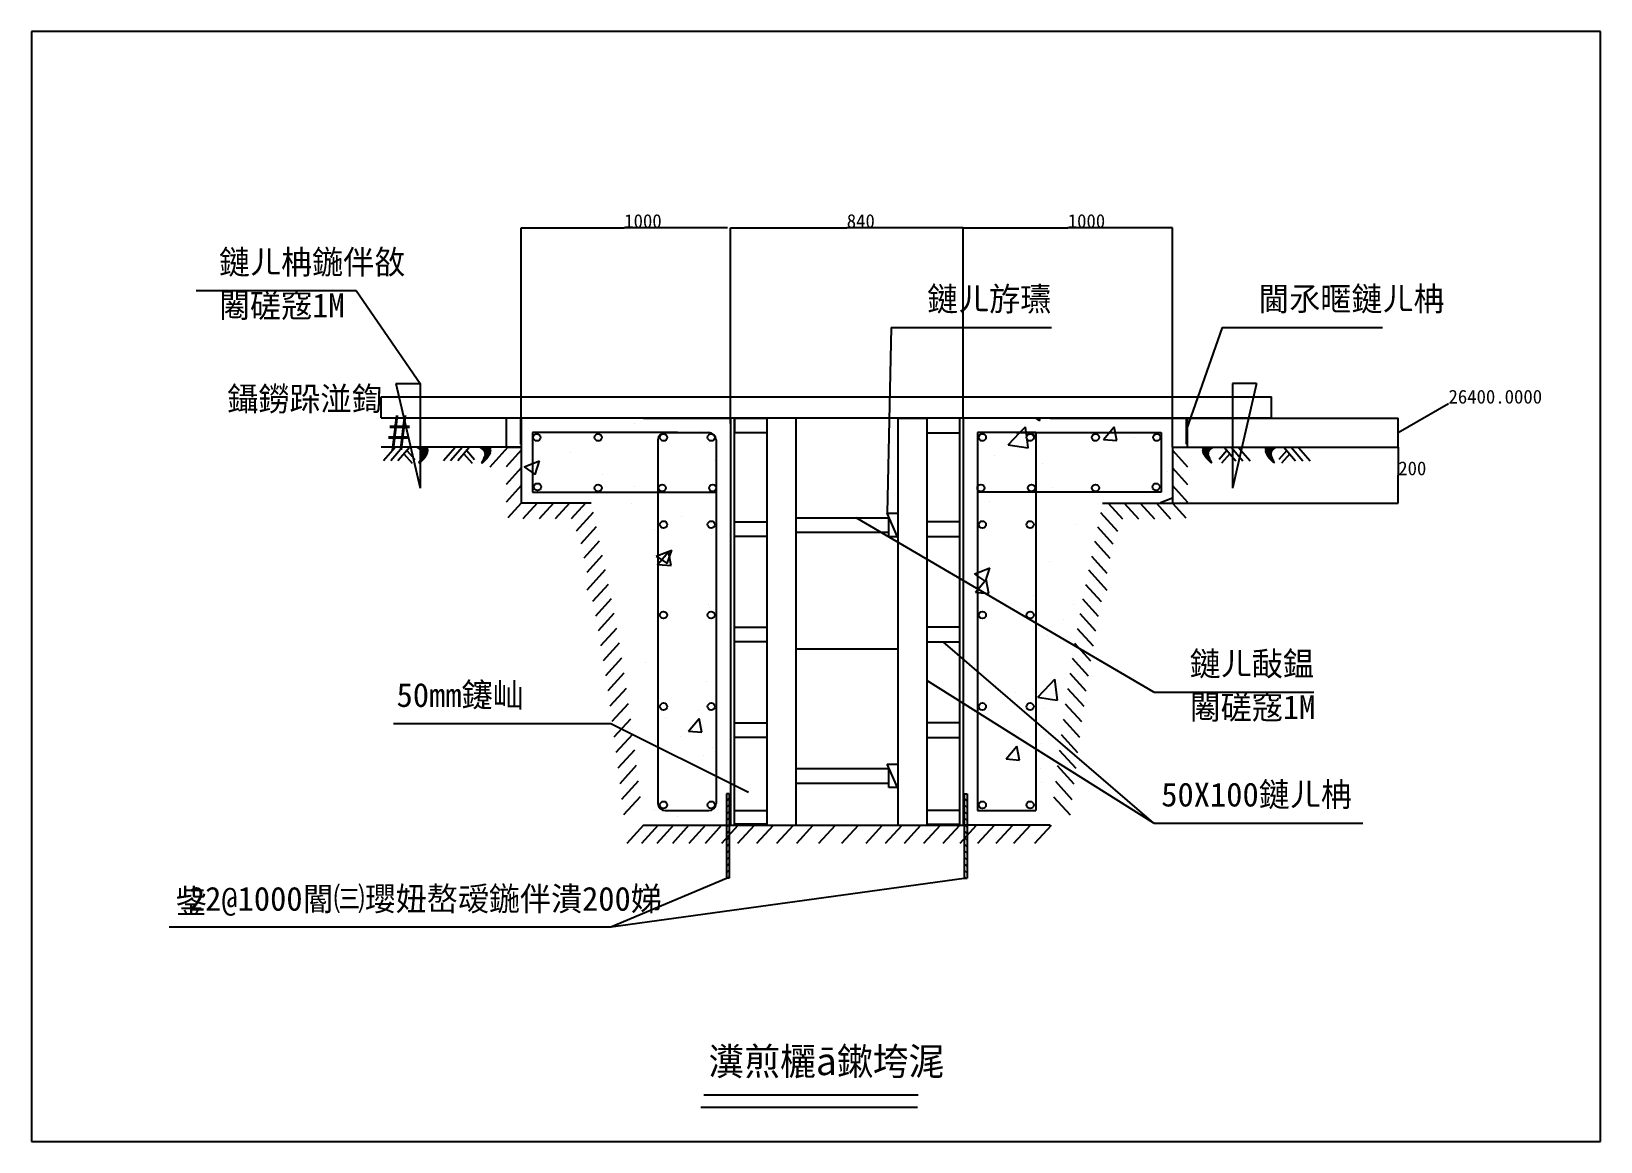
# Model space of a CAD drawing. Header units: metres. Extents: x 0 to 285, y 0 to 202.
import ezdxf

# ---------------------------------------------------------------- set-up
doc = ezdxf.new("R2010")
doc.units = ezdxf.units.M

msp = doc.modelspace()

# ---------------------------------------------------------------- linework, layer by layer
for p, q in [((285.12, 201.6), (0, 201.6)), ((0, 201.6), (0, 0)), ((285.12, 0), (285.12, 201.6)), ((88.99, 131.45), (88.99, 165.92)), ((88.99, 165.92), (107.72, 165.92)), ((126.46, 165.92), (107.73, 165.92)), ((127.03, 130.38), (127.03, 165.92)), ((127.03, 165.92), (148.15, 165.92)), ((169.28, 165.92), (148.16, 165.92)), ((169.28, 131.38), (169.28, 165.92)), ((169.28, 165.92), (188.3, 165.92)), ((207.33, 165.92), (188.3, 165.92)), ((207.33, 131.38), (207.33, 165.92)), ((29.91, 154.54), (59.04, 154.54)), ((59.04, 154.54), (70.64, 137.64)), ((156.22, 147.86), (155.48, 114.09)), ((156.22, 147.86), (185.34, 147.86)), ((216.38, 147.86), (209.9, 129.39)), ((216.38, 147.86), (245.5, 147.86)), ((66.24, 137.64), (70.64, 118.63)), ((66.24, 137.64), (70.64, 137.64)), ((70.64, 137.64), (70.64, 118.63)), ((218.22, 137.64), (218.22, 118.63)), ((222.61, 137.64), (218.22, 118.63)), ((222.61, 137.64), (218.22, 137.64)), ((63.54, 135.25), (225.32, 135.25)), ((63.54, 131.45), (63.54, 135.25)), ((225.32, 131.45), (225.32, 135.25)), ((248.35, 128.74), (257.46, 134.02)), ((257.46, 134.02), (257.47, 134.02)), ((63.54, 131.45), (225.32, 131.45)), ((86.35, 126.1), (86.35, 131.45)), ((88.92, 126.65), (88.92, 131.45)), ((88.99, 131.45), (88.99, 126.1)), ((111.2, 131.38), (88.99, 131.38)), ((111.2, 131.38), (127.04, 131.38)), ((127.04, 131.38), (127.04, 57.46)), ((127.67, 131.38), (127.04, 131.38)), ((127.67, 131.38), (127.67, 57.46)), ((127.73, 131.37), (133.63, 131.37)), ((127.73, 131.37), (127.73, 128.73)), ((133.63, 131.37), (133.63, 57.46)), ((133.63, 131.37), (133.63, 128.73)), ((138.91, 131.37), (133.63, 131.37)), ((138.91, 131.37), (138.91, 57.46)), ((157.41, 131.37), (157.41, 57.46)), ((157.41, 131.37), (162.69, 131.37)), ((162.69, 131.37), (162.69, 57.46)), ((168.59, 131.37), (162.69, 131.37)), ((162.69, 131.37), (162.69, 128.73)), ((168.65, 131.38), (168.65, 57.46)), ((169.28, 131.38), (168.65, 131.38)), ((169.28, 131.38), (169.28, 57.46)), ((169.28, 131.38), (169.28, 57.46)), ((185.12, 131.38), (169.28, 131.38)), ((182.45, 131.38), (183.14, 130.91)), ((183.14, 130.91), (183.3, 131.38)), ((185.12, 131.38), (207.33, 131.38)), ((207.33, 126.1), (207.33, 131.45)), ((207.33, 126.1), (207.33, 131.38)), ((207.33, 131.38), (248.35, 131.38)), ((209.9, 126.65), (209.9, 131.45)), ((209.97, 131.45), (209.97, 126.1)), ((248.35, 126.1), (248.35, 131.38)), ((91.05, 128.74), (91.05, 117.96)), ((117.39, 128.74), (91.05, 128.74)), ((109.6, 130.39), (109.6, 130.39)), ((115.16, 128.74), (123.08, 128.74)), ((121.4, 129.19), (121.4, 129.19)), ((133.63, 128.73), (127.73, 128.73)), ((162.69, 128.73), (168.59, 128.73)), ((171.92, 128.74), (171.92, 60.1)), ((182.48, 128.74), (171.92, 128.74)), ((181.16, 128.74), (173.24, 128.74)), ((177.5, 126.54), (179.6, 128.74)), ((178.93, 128.74), (205.27, 128.74)), ((179.6, 128.74), (180.63, 129.81)), ((180.76, 128.74), (180.63, 129.81)), ((180.84, 128.06), (180.76, 128.74)), ((182.48, 128.74), (182.48, 60.1)), ((194.82, 127.5), (196.75, 129.81)), ((197.22, 127.29), (196.75, 129.81)), ((205.27, 128.74), (205.27, 117.96)), ((88.99, 126.1), (63.54, 126.1)), ((66.11, 126.07), (63.97, 123.61)), ((67.44, 126.1), (65.3, 123.64)), ((68.74, 126.1), (66.6, 123.64)), ((68.23, 125.51), (69.65, 123.86)), ((69.98, 126.07), (70.01, 126.1)), ((70.03, 126.03), (70.1, 126.1)), ((70.08, 126), (70.18, 126.1)), ((70.13, 125.96), (70.27, 126.1)), ((70.18, 125.93), (70.35, 126.1)), ((70.23, 125.89), (70.44, 126.1)), ((70.28, 125.86), (70.52, 126.1)), ((70.33, 125.82), (70.61, 126.1)), ((70.38, 125.78), (70.7, 126.1)), ((70.43, 125.74), (70.78, 126.1)), ((70.47, 125.7), (70.87, 126.1)), ((70.52, 125.66), (70.95, 126.1)), ((70.56, 125.62), (71.04, 126.1)), ((70.61, 125.58), (71.12, 126.1)), ((70.65, 125.54), (71.21, 126.1)), ((70.69, 125.49), (71.29, 126.1)), ((70.73, 125.45), (71.38, 126.1)), ((70.77, 125.4), (71.46, 126.1)), ((70.8, 125.35), (71.55, 126.1)), ((70.84, 125.3), (71.63, 126.1)), ((70.87, 125.24), (71.72, 126.1)), ((70.87, 124.31), (72.09, 125.53)), ((70.89, 125.19), (71.81, 126.1)), ((70.91, 124.43), (72.09, 125.61)), ((70.92, 125.13), (71.89, 126.1)), ((70.94, 125.06), (71.98, 126.1)), ((70.94, 124.55), (72.08, 125.69)), ((70.96, 124.99), (72.03, 126.07)), ((70.96, 124.65), (72.08, 125.77)), ((70.97, 124.92), (72.05, 126)), ((70.97, 124.84), (72.06, 125.92)), ((70.97, 124.75), (72.07, 125.85)), ((76.98, 126.07), (74.85, 123.61)), ((78.31, 126.1), (76.18, 123.64)), ((79.61, 126.1), (77.48, 123.64)), ((79.11, 125.51), (80.53, 123.86)), ((81.4, 126.07), (81.43, 126.1)), ((81.45, 126.03), (81.51, 126.1)), ((81.5, 126), (81.6, 126.1)), ((81.55, 125.96), (81.69, 126.1)), ((81.6, 125.93), (81.77, 126.1)), ((81.65, 125.89), (81.86, 126.1)), ((81.7, 125.86), (81.94, 126.1)), ((81.75, 125.82), (82.03, 126.1)), ((81.8, 125.78), (82.11, 126.1)), ((81.84, 125.74), (82.2, 126.1)), ((81.89, 125.7), (82.28, 126.1)), ((81.94, 125.66), (82.37, 126.1)), ((81.98, 125.62), (82.45, 126.1)), ((82.02, 125.58), (82.54, 126.1)), ((82.07, 125.54), (82.62, 126.1)), ((82.11, 125.49), (82.71, 126.1)), ((82.15, 125.45), (82.79, 126.1)), ((82.18, 125.4), (82.88, 126.1)), ((82.22, 125.35), (82.97, 126.1)), ((82.25, 125.3), (83.05, 126.1)), ((82.28, 125.24), (83.14, 126.1)), ((82.28, 124.31), (83.51, 125.53)), ((82.31, 125.19), (83.22, 126.1)), ((82.32, 124.43), (83.51, 125.61)), ((82.33, 125.13), (83.31, 126.1)), ((82.36, 125.06), (83.39, 126.1)), ((82.36, 124.55), (83.5, 125.69)), ((82.37, 124.99), (83.45, 126.07)), ((82.38, 124.92), (83.46, 126)), ((82.38, 124.65), (83.49, 125.77)), ((82.39, 124.84), (83.47, 125.92)), ((82.39, 124.75), (83.48, 125.85)), ((86.56, 126.1), (83.27, 122.49)), ((88.99, 125.55), (86.25, 122.55)), ((86.35, 126.1), (88.99, 126.1)), ((88.99, 126.1), (88.99, 115.93)), ((113.84, 127.42), (113.84, 61.42)), ((124.4, 127.42), (124.4, 61.42)), ((177.5, 126.54), (181.08, 125.99)), ((181.08, 125.99), (180.9, 127.56)), ((194.81, 127.5), (197.22, 127.29)), ((200.45, 127.88), (200.45, 127.88)), ((207.16, 127.19), (207.16, 127.19)), ((207.33, 126.1), (207.33, 115.93)), ((207.33, 126.1), (232.77, 126.1)), ((207.33, 126.1), (209.97, 126.1)), ((207.33, 126.1), (248.35, 126.1)), ((207.33, 125.55), (210.07, 122.55)), ((213.99, 124.43), (212.81, 125.61)), ((214.03, 124.31), (212.81, 125.53)), ((213.94, 124.65), (212.82, 125.77)), ((213.96, 124.55), (212.82, 125.69)), ((213.93, 124.75), (212.83, 125.85)), ((213.93, 124.84), (212.84, 125.92)), ((213.93, 124.92), (212.86, 126)), ((213.95, 124.99), (212.87, 126.07)), ((213.96, 125.06), (212.93, 126.1)), ((213.98, 125.13), (213.01, 126.1)), ((214.01, 125.19), (213.1, 126.1)), ((214.04, 125.24), (213.18, 126.1)), ((214.07, 125.3), (213.27, 126.1)), ((214.1, 125.35), (213.35, 126.1)), ((214.14, 125.4), (213.44, 126.1)), ((214.17, 125.45), (213.52, 126.1)), ((214.21, 125.49), (213.61, 126.1)), ((214.25, 125.54), (213.69, 126.1)), ((214.3, 125.58), (213.78, 126.1)), ((214.34, 125.62), (213.86, 126.1)), ((214.38, 125.66), (213.95, 126.1)), ((214.43, 125.7), (214.04, 126.1)), ((214.48, 125.74), (214.12, 126.1)), ((214.52, 125.78), (214.21, 126.1)), ((214.57, 125.82), (214.29, 126.1)), ((214.62, 125.86), (214.38, 126.1)), ((214.67, 125.89), (214.46, 126.1)), ((214.72, 125.93), (214.55, 126.1)), ((214.77, 125.96), (214.63, 126.1)), ((214.82, 126), (214.72, 126.1)), ((214.87, 126.03), (214.8, 126.1)), ((214.92, 126.07), (214.89, 126.1)), ((217.21, 125.51), (215.79, 123.86)), ((216.7, 126.1), (218.84, 123.64)), ((218, 126.1), (220.14, 123.64)), ((219.33, 126.07), (221.47, 123.61)), ((225.38, 124.55), (224.23, 125.69)), ((225.41, 124.43), (224.23, 125.61)), ((225.45, 124.31), (224.23, 125.53)), ((225.36, 124.65), (224.24, 125.77)), ((225.35, 124.75), (224.25, 125.85)), ((225.35, 124.84), (224.26, 125.92)), ((225.35, 124.92), (224.27, 126)), ((225.36, 124.99), (224.29, 126.07)), ((225.38, 125.06), (224.34, 126.1)), ((225.4, 125.13), (224.43, 126.1)), ((225.42, 125.19), (224.51, 126.1)), ((225.45, 125.24), (224.6, 126.1)), ((225.48, 125.3), (224.68, 126.1)), ((225.52, 125.35), (224.77, 126.1)), ((225.55, 125.4), (224.85, 126.1)), ((225.59, 125.45), (224.94, 126.1)), ((225.63, 125.49), (225.03, 126.1)), ((225.67, 125.54), (225.11, 126.1)), ((225.71, 125.58), (225.2, 126.1)), ((225.75, 125.62), (225.28, 126.1)), ((225.8, 125.66), (225.37, 126.1)), ((225.84, 125.7), (225.45, 126.1)), ((225.89, 125.74), (225.54, 126.1)), ((225.94, 125.78), (225.62, 126.1)), ((225.99, 125.82), (225.71, 126.1)), ((226.03, 125.86), (225.79, 126.1)), ((226.08, 125.89), (225.88, 126.1)), ((226.13, 125.93), (225.96, 126.1)), ((226.18, 125.96), (226.05, 126.1)), ((226.23, 126), (226.13, 126.1)), ((226.28, 126.03), (226.22, 126.1)), ((226.33, 126.07), (226.31, 126.1)), ((228.09, 125.51), (226.67, 123.86)), ((227.58, 126.1), (229.71, 123.64)), ((228.88, 126.1), (231.01, 123.64)), ((230.21, 126.07), (232.34, 123.61)), ((248.35, 126.1), (248.35, 121.02)), ((67.67, 124.87), (69.19, 123.19)), ((70.38, 123.22), (71.83, 124.68)), ((70.41, 123.17), (71.7, 124.46)), ((70.42, 123.35), (71.93, 124.85)), ((70.5, 123.52), (71.99, 125)), ((70.58, 123.25), (71.48, 124.15)), ((70.59, 123.69), (72.03, 125.13)), ((70.68, 123.86), (72.06, 125.24)), ((70.75, 124.02), (72.08, 125.35)), ((70.81, 124.17), (72.09, 125.44)), ((78.55, 124.87), (80.06, 123.19)), ((81.8, 123.22), (83.25, 124.68)), ((81.83, 123.17), (83.12, 124.46)), ((81.84, 123.35), (83.34, 124.85)), ((81.92, 123.52), (83.41, 125)), ((81.99, 123.25), (82.89, 124.15)), ((82.01, 123.69), (83.45, 125.13)), ((82.09, 123.86), (83.48, 125.24)), ((82.17, 124.02), (83.49, 125.35)), ((82.23, 124.17), (83.5, 125.44)), ((89.51, 122.51), (92.33, 123.59)), ((91.51, 121.16), (92.33, 123.59)), ((97.94, 125.16), (97.94, 125.16)), ((124.13, 123.71), (124.13, 123.71)), ((175.04, 124.53), (175.04, 124.53)), ((183.7, 123.16), (183.7, 123.16)), ((214.09, 124.17), (212.81, 125.44)), ((214.15, 124.02), (212.82, 125.35)), ((214.23, 123.86), (212.84, 125.24)), ((214.31, 123.69), (212.87, 125.13)), ((214.4, 123.52), (212.91, 125)), ((214.48, 123.35), (212.98, 124.85)), ((214.52, 123.22), (213.07, 124.68)), ((214.49, 123.17), (213.2, 124.46)), ((214.33, 123.25), (213.43, 124.15)), ((217.77, 124.87), (216.25, 123.19)), ((225.5, 124.17), (224.23, 125.44)), ((225.57, 124.02), (224.24, 125.35)), ((225.64, 123.86), (224.26, 125.24)), ((225.73, 123.69), (224.28, 125.13)), ((225.81, 123.52), (224.33, 125)), ((225.89, 123.35), (224.39, 124.85)), ((225.94, 123.22), (224.48, 124.68)), ((225.91, 123.17), (224.62, 124.46)), ((225.74, 123.25), (224.84, 124.15)), ((228.65, 124.87), (227.13, 123.19)), ((88.99, 122.35), (86.25, 119.34)), ((89.51, 122.51), (91.51, 121.16)), ((103.81, 121.13), (103.81, 121.13)), ((206.42, 121.76), (206.42, 121.76)), ((207.33, 122.35), (210.07, 119.34)), ((248.35, 115.93), (248.35, 121.01)), ((88.99, 119.14), (86.25, 116.13)), ((91.05, 117.96), (124.4, 117.96)), ((109.58, 118.97), (109.58, 118.97)), ((124.32, 117.85), (124.32, 117.85)), ((205.27, 117.96), (171.92, 117.96)), ((185.52, 118.74), (185.52, 118.74)), ((207.33, 119.14), (210.07, 116.13)), ((88.99, 115.93), (86.54, 113.24)), ((101.69, 115.93), (88.99, 115.93)), ((91.92, 115.93), (89.32, 113.08)), ((94.84, 115.93), (92.25, 113.08)), ((97.77, 115.93), (95.18, 113.08)), ((100.69, 115.93), (98.1, 113.08)), ((102.06, 114.22), (98.96, 110.82)), ((109.08, 115.85), (109.08, 115.85)), ((157.41, 109.72), (155.48, 114.09)), ((155.48, 114.09), (157.41, 114.09)), ((174.01, 116.25), (174.01, 116.25)), ((194.26, 114.22), (197.35, 110.82)), ((194.63, 115.93), (207.33, 115.93)), ((195.62, 115.93), (198.22, 113.08)), ((198.55, 115.93), (201.14, 113.08)), ((201.47, 115.93), (204.07, 113.08)), ((204.4, 115.93), (206.99, 113.08)), ((205.15, 116.06), (207.33, 116.89)), ((205.15, 116.06), (205.35, 115.93)), ((207.33, 115.93), (209.78, 113.24)), ((207.33, 115.93), (248.35, 115.93)), ((102.62, 111.62), (99.83, 108.56)), ((118.06, 113.57), (118.06, 113.57)), ((127.73, 112.54), (133.63, 112.54)), ((133.63, 112.54), (133.63, 109.9)), ((138.91, 113.29), (155.83, 113.29)), ((203.92, 81.59), (149.84, 113.29)), ((155.8, 109.83), (155.8, 113.27)), ((155.8, 113.27), (157.32, 109.83)), ((168.59, 112.54), (162.69, 112.54)), ((162.69, 112.54), (162.69, 109.9)), ((189.87, 112.01), (189.87, 112.01)), ((193.7, 111.62), (196.49, 108.56)), ((103.17, 109.02), (100.38, 105.95)), ((113.3, 111.08), (113.3, 111.08)), ((123.64, 110.32), (123.64, 110.32)), ((133.63, 109.9), (127.73, 109.9)), ((138.91, 110.65), (155.8, 110.65)), ((157.32, 109.83), (155.8, 109.83)), ((162.69, 109.9), (168.59, 109.9)), ((182.49, 110.84), (182.49, 110.84)), ((193.14, 109.02), (195.94, 105.95)), ((103.72, 106.42), (100.92, 103.34)), ((113.53, 106.31), (113.84, 106.43)), ((113.53, 106.31), (113.84, 106.1)), ((113.84, 106.43), (116.35, 107.39)), ((113.84, 104.83), (115.76, 107.12)), ((113.84, 106.1), (115.53, 104.96)), ((115.53, 104.96), (116.35, 107.39)), ((116.23, 104.6), (115.76, 107.12)), ((192.6, 106.32), (195.4, 103.25)), ((104.27, 103.8), (100.91, 100.13)), ((113.82, 104.81), (113.84, 104.83)), ((113.82, 104.81), (113.84, 104.81)), ((113.84, 104.81), (116.23, 104.6)), ((171.35, 103.08), (171.92, 103.3)), ((171.35, 103.08), (171.92, 102.7)), ((171.92, 103.3), (174.17, 104.17)), ((171.92, 102.7), (173.35, 101.73)), ((173.35, 101.73), (174.17, 104.17)), ((185.03, 105.35), (185.03, 105.35)), ((192.05, 103.8), (195.4, 100.13)), ((104.8, 101.18), (101.97, 98.07)), ((113.74, 101.99), (113.74, 101.99)), ((171.54, 99.76), (171.92, 100.21)), ((171.92, 100.21), (173.48, 102.07)), ((173.94, 99.55), (173.48, 102.07)), ((191.52, 101.18), (194.35, 98.07)), ((105.32, 98.54), (102.47, 95.42)), ((123.05, 97.61), (123.05, 97.61)), ((171.54, 99.76), (171.92, 99.73)), ((171.92, 99.73), (173.94, 99.55)), ((182.03, 99.16), (182.03, 99.16)), ((189.35, 97.47), (189.35, 97.47)), ((191, 98.54), (193.85, 95.42)), ((105.82, 95.88), (102.96, 92.74)), ((123.15, 96.92), (123.15, 96.92)), ((179.28, 96.14), (179.28, 96.14)), ((187.48, 94.89), (187.48, 94.89)), ((190.5, 95.88), (193.36, 92.74)), ((106.3, 93.2), (103.42, 90.04)), ((127.73, 93.42), (133.63, 93.42)), ((133.63, 93.42), (133.63, 90.78)), ((162.69, 93.42), (162.69, 90.78)), ((168.59, 93.42), (162.69, 93.42)), ((184.54, 91.95), (184.54, 91.95)), ((190.01, 93.2), (192.9, 90.04)), ((106.77, 90.51), (103.87, 87.32)), ((133.63, 90.78), (127.73, 90.78)), ((138.91, 89.5), (157.41, 89.5)), ((162.69, 90.78), (168.59, 90.78)), ((203.92, 57.85), (165.64, 90.78)), ((189.55, 90.51), (192.45, 87.32)), ((107.22, 87.79), (104.3, 84.59)), ((111.64, 87.07), (111.64, 87.07)), ((189.1, 87.79), (192.02, 84.59)), ((107.65, 85.05), (104.71, 81.83)), ((122.66, 83.53), (122.66, 83.53)), ((203.92, 57.85), (162.69, 83.74)), ((182.84, 80.69), (185.12, 83.07)), ((185.12, 83.07), (185.97, 83.96)), ((186.41, 80.14), (185.97, 83.96)), ((188.67, 85.05), (191.61, 81.83)), ((108.06, 82.29), (105.1, 79.05)), ((178.77, 81.6), (178.77, 81.6)), ((182.84, 80.69), (185.12, 80.34)), ((185.12, 80.34), (186.41, 80.14)), ((188.26, 82.29), (191.21, 79.05)), ((203.92, 81.59), (233.04, 81.59)), ((108.45, 79.52), (105.49, 76.26)), ((115.21, 77.05), (115.21, 77.05)), ((121.28, 78.24), (121.28, 78.24)), ((184.05, 78.56), (184.05, 78.56)), ((187.86, 79.52), (190.83, 76.26)), ((65.82, 75.94), (105.31, 75.94)), ((105.31, 75.94), (130.31, 63.48)), ((108.84, 76.73), (105.85, 73.46)), ((119.4, 74.55), (121.81, 74.34)), ((119.41, 74.55), (121.35, 76.86)), ((121.81, 74.33), (121.34, 76.86)), ((127.73, 76.02), (133.63, 76.02)), ((133.63, 76.02), (133.63, 73.38)), ((168.59, 76.02), (162.69, 76.02)), ((162.69, 76.02), (162.69, 73.38)), ((179.65, 74.33), (179.65, 74.33)), ((187.48, 76.73), (190.46, 73.46)), ((109.2, 73.93), (106.21, 70.65)), ((117.98, 73.59), (117.98, 73.59)), ((123.7, 71.65), (123.7, 71.65)), ((133.63, 73.38), (127.73, 73.38)), ((162.69, 73.38), (168.59, 73.38)), ((177.12, 69.5), (179.06, 71.81)), ((179.52, 69.28), (179.06, 71.81)), ((183.58, 72.21), (183.58, 72.21)), ((187.11, 73.93), (190.1, 70.65)), ((109.56, 71.11), (106.56, 67.82)), ((122.18, 70.14), (122.18, 70.14)), ((157.41, 64.18), (155.48, 68.55)), ((155.48, 68.55), (157.41, 68.55)), ((177.12, 69.5), (179.53, 69.29)), ((186.75, 71.11), (189.75, 67.82)), ((109.91, 68.29), (106.91, 64.99)), ((138.91, 67.75), (155.83, 67.75)), ((155.8, 64.29), (155.8, 67.73)), ((155.8, 67.73), (157.32, 64.29)), ((162.69, 67), (162.69, 64.36)), ((183.42, 67.74), (183.42, 67.74)), ((186.4, 68.29), (189.41, 64.99)), ((110.26, 65.45), (107.24, 62.15)), ((126.3, 63.16), (126.3, 47.84)), ((126.81, 63.16), (126.3, 63.16)), ((126.3, 63.02), (126.45, 63.16)), ((126.81, 63.16), (126.81, 47.84)), ((138.91, 65.11), (155.8, 65.11)), ((157.32, 64.29), (155.8, 64.29)), ((169.51, 63.16), (169.51, 47.84)), ((169.51, 63.16), (170.02, 63.16)), ((170.02, 63.02), (169.87, 63.16)), ((170.02, 63.16), (170.02, 47.84)), ((183.56, 65.17), (183.56, 65.17)), ((186.06, 65.45), (189.07, 62.15)), ((110.59, 62.61), (107.58, 59.31)), ((113.19, 60.13), (113.19, 60.13)), ((115.16, 60.1), (123.08, 60.1)), ((126.3, 61.83), (126.81, 62.34)), ((126.3, 60.65), (126.81, 61.16)), ((126.3, 59.46), (126.81, 59.97)), ((127.73, 60.1), (133.63, 60.1)), ((133.63, 60.1), (133.63, 57.46)), ((168.59, 60.1), (162.69, 60.1)), ((170.02, 61.83), (169.51, 62.34)), ((170.02, 60.65), (169.51, 61.16)), ((170.02, 59.46), (169.51, 59.97)), ((171.92, 60.1), (182.48, 60.1)), ((185.72, 62.61), (188.74, 59.31)), ((111.2, 57.46), (108.19, 54.15)), ((113.87, 57.46), (110.86, 54.15)), ((111.2, 57.46), (127.04, 57.46)), ((116.64, 57.46), (113.62, 54.15)), ((119.47, 57.46), (116.46, 54.15)), ((117.47, 59.05), (117.47, 59.05)), ((122.46, 57.46), (119.44, 54.15)), ((125.41, 57.46), (122.4, 54.15)), ((128.37, 57.42), (125.36, 54.12)), ((126.3, 58.28), (126.81, 58.79)), ((126.3, 57.09), (126.67, 57.46)), ((126.67, 57.46), (126.81, 57.6)), ((127.04, 57.46), (169.28, 57.46)), ((133.63, 57.64), (127.67, 57.64)), ((133.63, 57.46), (127.73, 57.46)), ((131.33, 57.42), (128.31, 54.12)), ((134.76, 57.42), (131.75, 54.12)), ((138.39, 57.42), (135.37, 54.12)), ((142.01, 57.42), (139, 54.12)), ((146.02, 57.42), (143.01, 54.12)), ((150.22, 57.42), (147.2, 54.12)), ((154.6, 57.42), (151.59, 54.12)), ((158.13, 57.42), (155.12, 54.12)), ((161.57, 57.42), (158.55, 54.12)), ((165.1, 57.42), (162.08, 54.12)), ((162.69, 57.64), (168.65, 57.64)), ((168.63, 57.42), (165.61, 54.12)), ((171.68, 57.42), (168.67, 54.12)), ((185.12, 57.46), (169.28, 57.46)), ((170.02, 58.28), (169.51, 58.79)), ((169.65, 57.46), (169.51, 57.6)), ((170.02, 57.09), (169.65, 57.46)), ((174.92, 57.42), (171.91, 54.12)), ((178.26, 57.42), (175.25, 54.12)), ((181.46, 57.42), (178.44, 54.11)), ((185.27, 57.42), (182.26, 54.11)), ((203.92, 57.85), (241.9, 57.85)), ((126.3, 55.9), (126.81, 56.42)), ((126.3, 54.72), (126.81, 55.23)), ((170.02, 55.9), (169.51, 56.42)), ((170.02, 54.72), (169.51, 55.23)), ((126.3, 53.53), (126.81, 54.05)), ((126.3, 52.35), (126.81, 52.86)), ((126.3, 51.16), (126.81, 51.67)), ((170.02, 53.53), (169.51, 54.05)), ((170.02, 52.35), (169.51, 52.86)), ((170.02, 51.16), (169.51, 51.67)), ((126.3, 49.98), (126.81, 50.49)), ((126.3, 48.79), (126.81, 49.3)), ((170.02, 49.98), (169.51, 50.49)), ((170.02, 48.79), (169.51, 49.3)), ((105.31, 38.98), (126.3, 47.84)), ((105.31, 38.98), (169.51, 47.84)), ((126.81, 47.84), (126.3, 47.84)), ((126.54, 47.84), (126.81, 48.12)), ((169.78, 47.84), (169.51, 48.12)), ((169.51, 47.84), (170.02, 47.84)), ((25.03, 38.98), (105.31, 38.98)), ((121.61, 6.24), (160.98, 6.24)), ((122.17, 8.47), (161.12, 8.47)), ((0, 0), (285.12, 0))]:
    msp.add_line(p, q)
for centre in [(91.85, 127.88), (102.99, 127.88), (114.86, 127.88), (123.52, 127.88), (172.79, 127.88), (172.79, 127.88), (181.46, 127.88), (181.46, 127.88), (193.33, 127.88), (204.47, 127.88), (91.96, 118.88), (102.99, 118.69), (114.6, 118.69), (123.79, 118.69), (172.53, 118.69), (181.72, 118.69), (193.33, 118.69), (204.36, 118.88), (114.86, 112.04), (123.52, 112.04), (172.79, 112.04), (181.46, 112.04), (114.86, 95.62), (123.52, 95.62), (172.79, 95.62), (181.46, 95.62), (114.86, 79), (123.52, 79), (172.79, 79), (181.46, 79), (114.86, 61.13), (123.52, 61.13), (172.79, 61.13), (181.46, 61.13)]:
    msp.add_circle(centre, 0.65)
for centre, start, end in [((115.16, 127.42), 90, 180), ((123.08, 127.42), 0, 90), ((173.24, 127.42), 90, 180), ((181.16, 127.42), 0, 90), ((115.16, 61.42), 180, 270), ((123.08, 61.42), -90, 0)]:
    msp.add_arc(centre, 1.32, start, end)

# ---------------------------------------------------------------- texts
for s, height, p in [('1000', 2.5, (107.72, 165.92)), ('840', 2.5, (148.15, 165.92)), ('1000', 2.5, (188.3, 165.92)), ('鏈ㄦ柟鍦伴敋', 4.34, (34.08, 157.54)), ('闂磋窛1M', 4.34, (34.08, 149.67)), ('鏈ㄦ斿瓙', 4.34, (162.75, 150.84)), ('閫氶暱鏈ㄦ柟', 4.34, (222.91, 150.86)), ('鑷鐒跺湴鍧', 4.34, (35.6, 132.7)), ('26400.0000', 2.5, (257.48, 134.02)), ('#', 6.34, (64.64, 125.59)), ('200', 2.5, (248.35, 121.01)), ('鏈ㄦ敮鎾', 4.34, (210.45, 84.59)), ('50mm鑳屾', 4.34, (66.35, 78.93)), ('闂磋窛1M', 4.34, (210.45, 76.72)), ('50X100鏈ㄦ柟', 4.34, (205.29, 60.85)), ('鈭', 4.34, (26.21, 41.5)), ('22@1000閽㈢瓔妞嶅叆鍦伴潰200娣', 4.34, (28.61, 41.93)), ('瀵煎欐ā鏉垮浘', 5, (123.04, 12.07))]:
    msp.add_text(s, height=height).set_placement(p)

doc.saveas('drawing.dxf')
